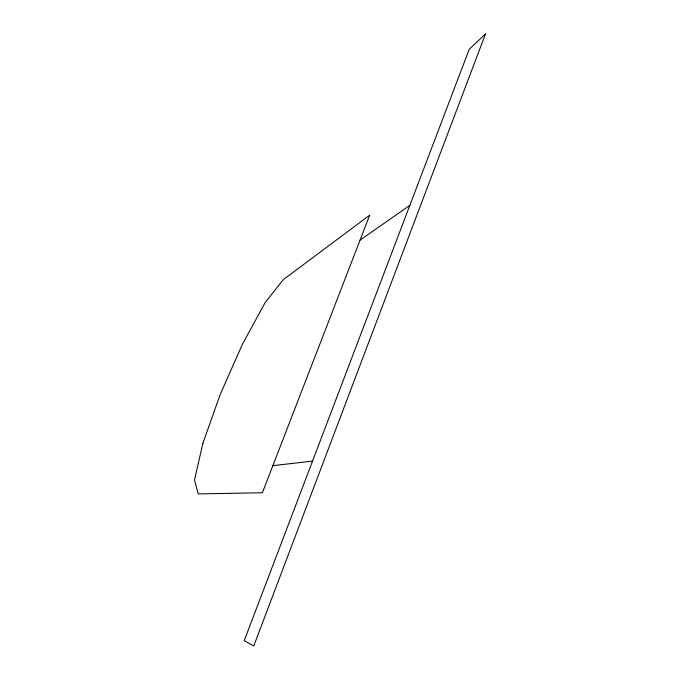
<?xml version="1.0" encoding="UTF-8"?>
<svg xmlns="http://www.w3.org/2000/svg" width="680" height="680" viewBox="0 0 680 680"><rect width="100%" height="100%" fill="white"/><g stroke="black" fill="none" stroke-linecap="round" stroke-linejoin="round"><path stroke-width="1.02" d="M360.051 240.125L409.844 205.351M272.867 465.638L312.528 461.125M202.852 443.36L194.514 479.935L198.228 493.918L262.378 492.762L369.699 215.16L283.228 279.709L265.175 302.541L242.479 344.131L220.184 394.536L202.852 443.36M485.486 34L253.742 646L244.239 640.628L469.242 49.24L485.486 34"/></g></svg>
